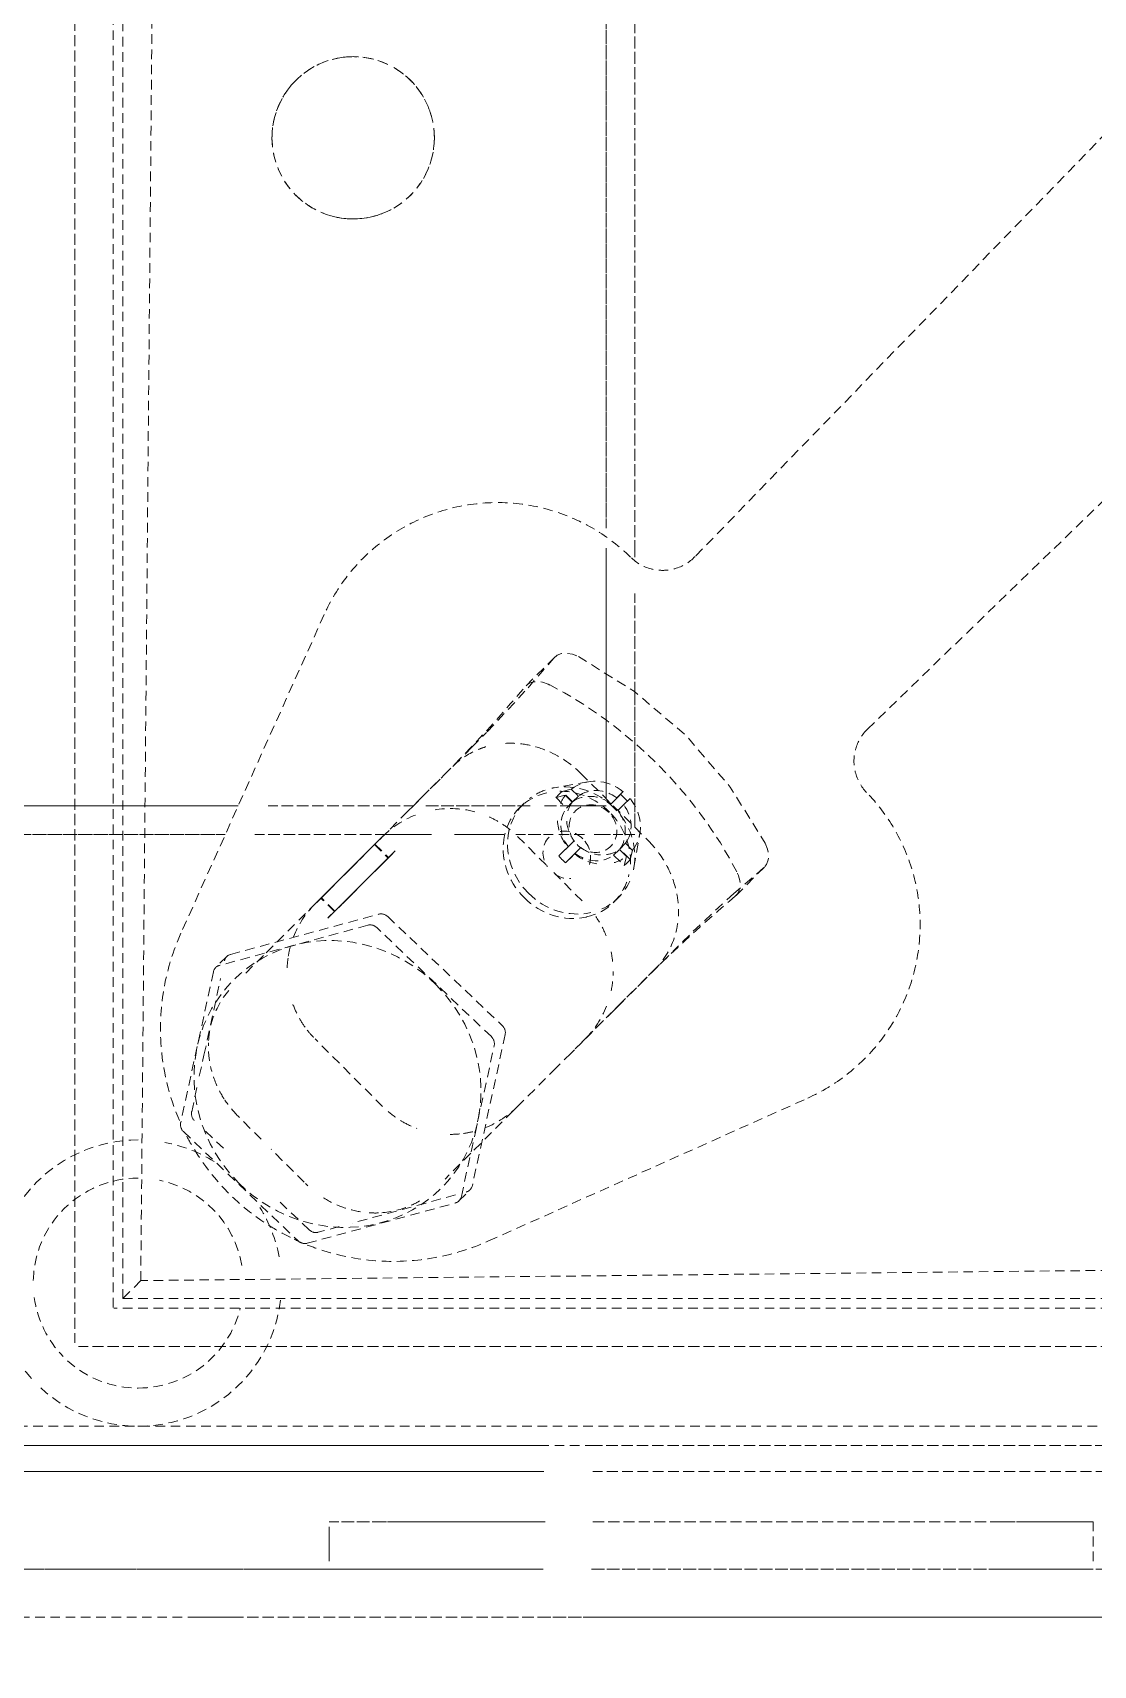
# Model space of a CAD drawing. Header units: millimetres. Extents: x -10915 to 62537, y -37640 to 44223.
# Drawn here: x 7758.5 to 7869.6, y 8812.2 to 8983.3 of the extents above; entities that cross this region are included whole.
import ezdxf

# ---------------------------------------------------------------- set-up
doc = ezdxf.new("R2010")
doc.units = ezdxf.units.MM
doc.linetypes.add('200_ШТРИХ_ш1п0_6_', pattern=[1.6, 1, -0.6])
doc.layers.add('Перекрытие штриховка', color=7, linetype='Continuous', lineweight=18)
doc.layers.add('Сантехника', color=7, linetype='Continuous', lineweight=18)

# ---------------------------------------------------------------- blocks, each defined once
blk = doc.blocks.new('Reece_Tap_Wolfen_Drinking-Fountain - 10 L_Stainless Steel-V42-План полов 4-го этажа')
at = {"layer": 'Сантехника', "color": 253, "linetype": '200_ШТРИХ_ш1п0_6_', "true_color": 0xa3a3a3}
for p, q in [((135, 134), (135, -134)), ((135, 134), (135, -134)), ((137, 72.4), (137, -72.4)), ((139.73, -72.4), (139.73, 72.47)), ((155, -72.4), (155, 72.4)), ((149.14, -20), (145, -20)), ((149.99, -20), (149.99, -72.53)), ((149.99, -20), (149.99, -29.63)), ((149.99, -72.53), (149.99, -29.63)), ((41.85, -68), (-73, -68)), ((43.95, -68), (42.17, -68)), ((58.01, -68), (47.74, -68)), ((58.01, -68), (72.26, -68)), ((-70, -71), (40.89, -71)), ((40.89, -71), (-70, -71)), ((42.99, -71), (44.49, -71)), ((44.49, -71), (42.99, -71)), ((46.51, -71), (56.17, -71)), ((56.17, -71), (46.51, -71)), ((155, -72), (155, -78)), ((155, -72), (155, -78)), ((137, -77.6), (137, -134)), ((139.73, -135.18), (139.73, -77.53)), ((149.99, -77.6), (149.99, -100)), ((149.99, -90.37), (149.99, -77.6)), ((155, -110), (155, -77.6)), ((73, -94.21), (73, -89.29)), ((149.99, -90.37), (149.99, -100)), ((70, -106.39), (70, -91.21)), ((70, -91.21), (70, -106.39)), ((75.19, -93.57), (75.75, -94.13)), ((76.06, -94.44), (75.68, -94.07)), ((73, -94.21), (73, -107.79)), ((74.33, -95.55), (73.77, -94.99)), ((74.05, -95.27), (77.19, -98.4)), ((75.75, -94.13), (76.48, -94.87)), ((76.31, -94.7), (75.86, -94.24)), ((76.58, -94.96), (76.06, -94.44)), ((76.48, -94.87), (81.31, -99.69)), ((81.03, -99.41), (77.2, -95.59)), ((79.9, -101.11), (75.07, -96.28)), ((79.62, -100.83), (76.23, -97.44)), ((77.19, -98.4), (79.62, -100.83)), ((145.53, -100), (149.14, -100)), ((149.99, -100), (149.99, -137.24)), ((109.43, -102.63), (107.14, -104.92)), ((104.92, -107.14), (102.49, -109.57)), ((70, -137), (70, -109.54)), ((70, -109.54), (70, -137)), ((73, -110.89), (73, -137)), ((98.33, -113.61), (96.11, -113.12))]:
    blk.add_line(p, q, dxfattribs=at)
at = {"layer": 'Сантехника', "linetype": '200_ШТРИХ_ш1п0_6_'}
for p, q in [((155, -134), (155, 134)), ((61.95, -43.63), (-94.5, 117.74)), ((-115.44, 92.77), (43.88, -61.7)), ((117.48, 93.79), (119.74, -119.74)), ((121.63, 93.79), (121.63, -121.63)), ((115.59, -83.32), (100.62, -49.9)), ((79.39, -57.41), (76.42, -54.44)), ((76.5, -54.53), (79.19, -57.63)), ((87.07, -65.86), (90.37, -69.16)), ((87.96, -66.75), (95.9, -74.69)), ((95.9, -74.69), (97.44, -76.23)), ((54.44, -76.42), (57.41, -79.39)), ((57.63, -79.19), (54.53, -76.5)), ((97.44, -76.23), (106.4, -85.19)), ((81.6, -93.88), (93.03, -81.88)), ((93.97, -81.58), (109.78, -85.02)), ((94.18, -83.03), (82.75, -95.03)), ((110.93, -86.17), (95.13, -82.73)), ((111.38, -86.42), (110.23, -85.27)), ((115.83, -102.31), (111.62, -86.82)), ((74.69, -95.9), (66.75, -87.96)), ((85.56, -110.34), (81.35, -94.83)), ((76.23, -97.44), (74.69, -95.9)), ((85.38, -106.6), (76.23, -97.44)), ((82.5, -95.98), (86.71, -111.49)), ((49.95, -100.53), (83.35, -115.54)), ((104.13, -115.26), (115.58, -103.26)), ((85.79, -110.74), (86.94, -111.89)), ((87.39, -112.13), (103.19, -115.56)), ((119.74, -119.74), (-93.79, -117.84)), ((119.74, -119.74), (121.63, -121.63)), ((121.63, -121.63), (-93.79, -121.63))]:
    blk.add_line(p, q, dxfattribs=at)
at = {"layer": 'Сантехника', "color": 251, "linetype": '200_ШТРИХ_ш1п0_6_', "true_color": 0x666666}
for p, q in [((155, 110), (155, -110)), ((155, -110), (155, 110)), ((122.63, 93.79), (122.63, -122.55)), ((122.63, 93.79), (122.63, -122.55)), ((126.63, -126.25), (126.63, 93.79)), ((126.63, 93.79), (126.63, -126.25)), ((137, -72.4), (137, 72.4)), ((139.73, 72.47), (139.73, -72.4)), ((149.99, -72.53), (149.99, 72.4)), ((83.54, -62.3), (85.08, -63.86)), ((90.9, -69.69), (85.08, -63.86)), ((66.59, -73.66), (73.66, -66.59)), ((-73, -68), (41.85, -68)), ((42.17, -68), (43.95, -68)), ((47.74, -68), (58.01, -68)), ((76.45, -68.11), (72.93, -67.49)), ((73.92, -68.98), (74.66, -68.25)), ((74.66, -68.25), (75.62, -68.49)), ((87.96, -66.75), (90.56, -69.34)), ((68.51, -69.22), (68.79, -69.5)), ((69.18, -69.89), (68.51, -69.22)), ((68.79, -69.5), (69.78, -70.49)), ((69.78, -70.49), (69.18, -69.89)), ((69.5, -68.79), (69.22, -68.51)), ((69.22, -68.51), (69.89, -69.18)), ((70.49, -69.78), (69.5, -68.79)), ((69.89, -69.18), (70.49, -69.78)), ((74.53, -69.59), (73.92, -68.98)), ((75.62, -68.49), (74.53, -69.59)), ((75.3, -68.89), (74.56, -69.62)), ((74.56, -69.62), (75.17, -70.23)), ((75.17, -70.23), (76.26, -69.13)), ((76.26, -69.13), (75.3, -68.89)), ((80.07, -70.2), (79.61, -69.74)), ((90.37, -69.16), (94.42, -73.21)), ((90.56, -69.34), (91.83, -70.62)), ((90.9, -69.69), (91.83, -70.62)), ((44.49, -71), (46.51, -71)), ((46.51, -71), (44.49, -71)), ((67.49, -72.93), (68.11, -76.45)), ((94.42, -73.21), (95.9, -74.69)), ((137, -78), (137, -72)), ((137, -78), (137, -72)), ((68.25, -74.66), (68.98, -73.92)), ((68.49, -75.62), (68.25, -74.66)), ((69.59, -74.53), (68.49, -75.62)), ((69.62, -74.56), (68.89, -75.3)), ((68.98, -73.92), (69.59, -74.53)), ((69.13, -76.26), (70.23, -75.17)), ((70.23, -75.17), (69.62, -74.56)), ((74.32, -75.03), (73.66, -74.36)), ((73.66, -74.36), (74.26, -74.97)), ((74.26, -74.97), (75.25, -75.96)), ((75.25, -75.96), (74.32, -75.03)), ((74.36, -73.66), (75.03, -74.32)), ((74.97, -74.26), (74.36, -73.66)), ((75.96, -75.25), (74.97, -74.26)), ((75.03, -74.32), (75.96, -75.25)), ((68.89, -75.3), (69.13, -76.26)), ((97.44, -76.23), (101.49, -80.28)), ((137, -134), (137, -77.6)), ((139.73, -77.53), (139.73, -135.18)), ((149.99, -137.24), (149.99, -77.6)), ((69.74, -79.61), (70.2, -80.07)), ((63.86, -85.08), (62.31, -83.55)), ((63.86, -85.08), (69.69, -90.9)), ((106.4, -85.19), (109.1, -87.88)), ((110.77, -86.78), (113.71, -97.6)), ((69.34, -90.56), (66.75, -87.96)), ((70.62, -91.83), (69.34, -90.56)), ((70.62, -91.83), (69.69, -90.9)), ((74.01, -95.22), (75.42, -93.81)), ((74.05, -95.27), (75.47, -93.85)), ((74.71, -93.1), (75.19, -93.57)), ((74.71, -93.1), (75.75, -94.13)), ((75.86, -94.24), (75.42, -93.81)), ((73, -107.79), (73, -94.21)), ((73.77, -94.99), (73.3, -94.51)), ((74.33, -95.55), (73.3, -94.51)), ((74.01, -95.22), (74.44, -95.66)), ((81.07, -99.46), (76.31, -94.7)), ((76.48, -94.87), (81.78, -100.17)), ((74.9, -96.11), (79.66, -100.87)), ((80.37, -101.58), (75.07, -96.28)), ((79.62, -100.83), (76.23, -97.44)), ((76.23, -97.44), (79.66, -100.87)), ((77.64, -96.02), (81.03, -99.41)), ((81.07, -99.46), (77.64, -96.02)), ((114.08, -98.95), (114.68, -101.16)), ((81.03, -99.41), (79.62, -100.83)), ((81.07, -99.46), (79.66, -100.87)), ((81.31, -99.69), (81.78, -100.17)), ((80.37, -101.58), (79.9, -101.11)), ((114.42, -102.11), (111.28, -105.41)), ((107.14, -104.92), (105.97, -106.09)), ((87.52, -108.73), (85.38, -106.6)), ((73, -137), (73, -110.89)), ((105.88, -111.07), (103.9, -113.15)), ((155, -110), (155, -114)), ((155, -110), (155, -111.74)), ((155, -134), (155, -110)), ((96.11, -113.12), (88.07, -111.38)), ((155, -111.74), (155, -113.6)), ((102.04, -114.41), (99.4, -113.84)), ((155, -113.6), (155, -114)), ((122.55, -122.63), (-93.79, -122.63)), ((122.55, -122.63), (-93.79, -122.63)), ((-93.79, -126.63), (126.25, -126.63)), ((126.25, -126.63), (-93.79, -126.63))]:
    blk.add_line(p, q, dxfattribs=at)
at = {"layer": 'Сантехника', "color": 7, "linetype": '200_ШТРИХ_ш1п0_6_', "true_color": 0xfdfdfd}
for p, q in [((145, -72.4), (145, -20)), ((145, -27.26), (145, -20)), ((145, -72.4), (145, -20)), ((145, -29.63), (145, -20)), ((145, -72.4), (145, -20)), ((145, -29.63), (145, -20)), ((145, -72.4), (145, -20)), ((145, -29.63), (145, -20)), ((145, -72.4), (145, -20)), ((145, -29.63), (145, -20)), ((145, -72.4), (145, -20)), ((145, -29.63), (145, -20)), ((145, -72.4), (145, -20)), ((145, -22.98), (145, -20)), ((145, -72.4), (145, -20)), ((145, -25), (145, -20)), ((145, -72.4), (145, -20)), ((145, -21.28), (145, -20)), ((145, -20), (149.14, -20)), ((149.14, -20), (145, -20)), ((149.14, -20), (145, -20)), ((149.14, -20), (145, -20)), ((149.14, -20), (145, -20)), ((149.14, -20), (145, -20)), ((149.14, -20), (145, -20)), ((149.14, -20), (145, -20)), ((149.99, -20), (149.99, -72.53)), ((149.99, -20), (149.99, -29.63)), ((149.99, -20), (149.99, -72.53)), ((149.99, -20), (149.99, -72.53)), ((149.99, -20), (149.99, -29.63)), ((149.99, -20), (149.99, -72.53)), ((149.99, -20), (149.99, -21.28)), ((149.99, -20), (149.99, -72.53)), ((149.99, -20), (149.99, -21.28)), ((149.99, -20), (149.99, -72.53)), ((149.99, -20), (149.99, -21.28)), ((149.99, -20), (149.99, -72.53)), ((149.99, -20), (149.99, -29.63)), ((149.99, -20), (149.99, -72.53)), ((149.99, -20), (149.99, -21.28)), ((149.99, -20), (149.99, -72.53)), ((149.99, -20), (149.99, -21.28)), ((145, -25), (145, -21.28)), ((149.99, -21.28), (149.99, -29.63)), ((149.99, -21.28), (149.99, -25)), ((149.99, -21.28), (149.99, -27.26)), ((149.99, -21.28), (149.99, -25)), ((149.99, -21.28), (149.99, -22.98)), ((145, -25), (145, -22.98)), ((149.99, -22.98), (149.99, -29.63)), ((145, -27.26), (145, -25)), ((145, -27.26), (145, -25)), ((145, -27.26), (145, -25)), ((149.99, -25), (149.99, -29.63)), ((149.99, -25), (149.99, -27.26)), ((145, -29.63), (145, -27.26)), ((145, -29.63), (145, -27.26)), ((145, -29.63), (145, -27.26)), ((145, -29.63), (145, -27.26)), ((149.99, -27.26), (149.99, -29.63)), ((149.99, -27.26), (149.99, -29.63)), ((145, -29.63), (145, -72.4)), ((145, -29.63), (145, -72.4)), ((145, -29.63), (145, -72.4)), ((145, -29.63), (145, -72.4)), ((145, -29.63), (145, -72.4)), ((145, -29.63), (145, -72.4)), ((145, -29.63), (145, -72.4)), ((145, -29.63), (145, -72.4)), ((145, -29.63), (145, -72.4)), ((149.99, -72.53), (149.99, -29.63)), ((149.99, -72.53), (149.99, -29.63)), ((149.99, -72.53), (149.99, -29.63)), ((149.99, -72.53), (149.99, -29.63)), ((149.99, -72.53), (149.99, -29.63)), ((149.99, -72.53), (149.99, -29.63)), ((149.99, -72.53), (149.99, -29.63)), ((149.99, -72.53), (149.99, -29.63)), ((145, -100), (145, -77.39)), ((145, -77.39), (145, -90.37)), ((145, -100), (145, -77.39)), ((145, -77.39), (145, -90.37)), ((145, -100), (145, -77.39)), ((145, -77.39), (145, -90.37)), ((145, -100), (145, -77.39)), ((145, -77.39), (145, -90.37)), ((145, -100), (145, -77.39)), ((145, -77.39), (145, -90.37)), ((145, -100), (145, -77.39)), ((145, -77.39), (145, -90.37)), ((145, -100), (145, -77.39)), ((145, -77.39), (145, -90.37)), ((145, -100), (145, -77.39)), ((145, -77.39), (145, -90.37)), ((145, -100), (145, -77.39)), ((145, -77.39), (145, -90.37)), ((149.99, -77.6), (149.99, -100)), ((149.99, -90.37), (149.99, -77.6)), ((149.99, -77.6), (149.99, -100)), ((149.99, -77.6), (149.99, -100)), ((149.99, -90.37), (149.99, -77.6)), ((149.99, -77.6), (149.99, -100)), ((149.99, -90.37), (149.99, -77.6)), ((149.99, -77.6), (149.99, -100)), ((149.99, -90.37), (149.99, -77.6)), ((149.99, -77.6), (149.99, -100)), ((149.99, -90.37), (149.99, -77.6)), ((149.99, -77.6), (149.99, -100)), ((149.99, -90.37), (149.99, -77.6)), ((149.99, -77.6), (149.99, -100)), ((149.99, -90.37), (149.99, -77.6)), ((149.99, -77.6), (149.99, -100)), ((149.99, -90.37), (149.99, -77.6)), ((145, -100), (145, -90.37)), ((145, -98.72), (145, -90.37)), ((145, -98.72), (145, -90.37)), ((145, -100), (145, -90.37)), ((145, -98.72), (145, -90.37)), ((145, -100), (145, -90.37)), ((145, -97.02), (145, -90.37)), ((145, -92.74), (145, -90.37)), ((145, -92.74), (145, -90.37)), ((149.99, -90.37), (149.99, -100)), ((149.99, -90.37), (149.99, -100)), ((149.99, -90.37), (149.99, -100)), ((149.99, -90.37), (149.99, -100)), ((149.99, -90.37), (149.99, -100)), ((149.99, -90.37), (149.99, -100)), ((149.99, -90.37), (149.99, -100)), ((149.99, -90.37), (149.99, -92.74)), ((145, -95), (145, -92.74)), ((145, -100), (145, -92.74)), ((149.99, -92.74), (149.99, -100)), ((145, -97.02), (145, -95)), ((145, -98.72), (145, -97.02)), ((145, -100), (145, -97.02)), ((145, -100), (145, -98.72)), ((145, -100), (145, -98.72)), ((145, -100), (145, -98.72)), ((145, -100), (145, -98.72)), ((149.14, -100), (145.53, -100)), ((145.53, -100), (149.14, -100)), ((145.53, -100), (149.14, -100)), ((145.53, -100), (149.14, -100)), ((145.53, -100), (149.14, -100)), ((145.53, -100), (149.14, -100)), ((145.53, -100), (149.14, -100)), ((145.53, -100), (149.14, -100))]:
    blk.add_line(p, q, dxfattribs=at)
at = {"layer": 'Сантехника', "color": 7, "linetype": '200_ШТРИХ_ш1п0_6_', "true_color": 0xfcfcfc}
for p, q in [((145, -72.4), (145, -20)), ((145, -27.26), (145, -20)), ((149.14, -20), (145, -20)), ((149.99, -20), (149.99, -72.53)), ((149.99, -20), (149.99, -22.98)), ((149.99, -22.98), (149.99, -25)), ((149.99, -25), (149.99, -27.26)), ((145, -29.63), (145, -27.26)), ((149.99, -27.26), (149.99, -29.63)), ((145, -29.63), (145, -72.4)), ((149.99, -72.53), (149.99, -29.63)), ((145, -100), (145, -77.39)), ((145, -77.39), (145, -90.37)), ((149.99, -77.6), (149.99, -100)), ((149.99, -90.37), (149.99, -77.6)), ((145, -98.72), (145, -90.37)), ((149.99, -90.37), (149.99, -92.74)), ((149.99, -92.74), (149.99, -98.72)), ((145, -100), (145, -98.72)), ((149.99, -98.72), (149.99, -100)), ((145.53, -100), (149.14, -100))]:
    blk.add_line(p, q, dxfattribs=at)
at = {"layer": 'Сантехника', "color": 7, "linetype": '200_ШТРИХ_ш1п0_6_', "true_color": 0xfafafa}
for p, q in [((145, -72.4), (145, -20)), ((145, -21.28), (145, -20)), ((149.14, -20), (145, -20)), ((149.99, -20), (149.99, -72.53)), ((149.99, -20), (149.99, -29.63)), ((145, -22.98), (145, -21.28)), ((145, -25), (145, -22.98)), ((145, -27.26), (145, -25)), ((145, -29.63), (145, -27.26)), ((145, -29.63), (145, -72.4)), ((149.99, -72.53), (149.99, -29.63)), ((145, -100), (145, -77.39)), ((145, -77.39), (145, -90.37)), ((149.99, -77.6), (149.99, -100)), ((149.99, -90.37), (149.99, -77.6)), ((145, -92.74), (145, -90.37)), ((149.99, -90.37), (149.99, -95)), ((145, -98.72), (145, -92.74)), ((149.99, -95), (149.99, -97.02)), ((149.99, -97.02), (149.99, -100)), ((145, -100), (145, -98.72)), ((145.53, -100), (149.14, -100))]:
    blk.add_line(p, q, dxfattribs=at)
at = {"layer": 'Сантехника', "color": 7, "linetype": '200_ШТРИХ_ш1п0_6_', "true_color": 0xf7f7f7}
for p, q in [((145, -72.4), (145, -20)), ((145, -22.98), (145, -20)), ((149.14, -20), (145, -20)), ((149.99, -20), (149.99, -72.53)), ((149.99, -20), (149.99, -22.98)), ((145, -25), (145, -22.98)), ((149.99, -22.98), (149.99, -25)), ((145, -29.63), (145, -25)), ((149.99, -25), (149.99, -29.63)), ((145, -29.63), (145, -72.4)), ((149.99, -72.53), (149.99, -29.63)), ((145, -100), (145, -77.39)), ((145, -77.39), (145, -90.37)), ((149.99, -77.6), (149.99, -100)), ((149.99, -90.37), (149.99, -77.6)), ((145, -92.74), (145, -90.37)), ((149.99, -90.37), (149.99, -100)), ((145, -98.72), (145, -92.74)), ((145, -100), (145, -98.72)), ((145.53, -100), (149.14, -100))]:
    blk.add_line(p, q, dxfattribs=at)
at = {"layer": 'Сантехника', "color": 7, "linetype": '200_ШТРИХ_ш1п0_6_', "true_color": 0xf2f2f2}
for p, q in [((145, -72.4), (145, -20)), ((145, -21.28), (145, -20)), ((149.14, -20), (145, -20)), ((149.99, -20), (149.99, -72.53)), ((149.99, -20), (149.99, -21.28)), ((145, -22.98), (145, -21.28)), ((149.99, -21.28), (149.99, -27.26)), ((145, -25), (145, -22.98)), ((145, -27.26), (145, -25)), ((145, -29.63), (145, -27.26)), ((149.99, -27.26), (149.99, -29.63)), ((145, -29.63), (145, -72.4)), ((149.99, -72.53), (149.99, -29.63)), ((145, -100), (145, -77.39)), ((145, -77.39), (145, -90.37)), ((149.99, -77.6), (149.99, -100)), ((149.99, -90.37), (149.99, -77.6)), ((145, -92.74), (145, -90.37)), ((149.99, -90.37), (149.99, -97.02)), ((145, -95), (145, -92.74)), ((145, -98.72), (145, -95)), ((149.99, -97.02), (149.99, -98.72)), ((145, -100), (145, -98.72)), ((149.99, -98.72), (149.99, -100)), ((145.53, -100), (149.14, -100))]:
    blk.add_line(p, q, dxfattribs=at)
at = {"layer": 'Сантехника', "color": 254, "linetype": '200_ШТРИХ_ш1п0_6_', "true_color": 0xeaeaea}
for p, q in [((145, -72.4), (145, -20)), ((145, -29.63), (145, -20)), ((149.14, -20), (145, -20)), ((149.99, -20), (149.99, -72.53)), ((149.99, -20), (149.99, -21.28)), ((149.99, -21.28), (149.99, -29.63)), ((145, -29.63), (145, -72.4)), ((149.99, -72.53), (149.99, -29.63)), ((73, -70.54), (73, -72.26)), ((73, -73.28), (73, -75.95)), ((70, -77.48), (70, -76.22)), ((70, -76.22), (70, -77.48)), ((73, -76.57), (73, -80.46)), ((145, -100), (145, -77.39)), ((145, -77.39), (145, -90.37)), ((149.99, -77.6), (149.99, -100)), ((149.99, -90.37), (149.99, -77.6)), ((145, -98.72), (145, -90.37)), ((149.99, -90.37), (149.99, -95)), ((75.07, -96.28), (74.33, -95.55)), ((149.99, -95), (149.99, -100)), ((145, -100), (145, -98.72)), ((145.53, -100), (149.14, -100))]:
    blk.add_line(p, q, dxfattribs=at)
at = {"layer": 'Сантехника', "color": 254, "linetype": '200_ШТРИХ_ш1п0_6_', "true_color": 0xdddddd}
for p, q in [((145, -72.4), (145, -20)), ((145, -29.63), (145, -20)), ((149.14, -20), (145, -20)), ((149.99, -20), (149.99, -72.53)), ((149.99, -20), (149.99, -29.63)), ((145, -29.63), (145, -72.4)), ((149.99, -72.53), (149.99, -29.63)), ((73, -68), (73, -70.28)), ((70, -75.84), (70, -71)), ((70, -71), (70, -75.84)), ((73, -72.26), (73, -70.54)), ((73, -75.95), (73, -73.28)), ((73, -80.46), (73, -76.57)), ((145, -100), (145, -77.39)), ((145, -77.39), (145, -90.37)), ((149.99, -77.6), (149.99, -100)), ((149.99, -90.37), (149.99, -77.6)), ((70, -89.9), (70, -78.95)), ((70, -78.95), (70, -89.9)), ((73, -81.72), (73, -86.9)), ((145, -100), (145, -90.37)), ((149.99, -90.37), (149.99, -100)), ((75.07, -96.28), (74.33, -95.55)), ((74.44, -95.66), (74.9, -96.11)), ((145.53, -100), (149.14, -100))]:
    blk.add_line(p, q, dxfattribs=at)
at = {"layer": 'Сантехника', "color": 9, "linetype": '200_ШТРИХ_ш1п0_6_', "true_color": 0xc7c7c7}
for p, q in [((145, -72.4), (145, -20)), ((145, -21.28), (145, -20)), ((149.14, -20), (145, -20)), ((149.99, -20), (149.99, -72.53)), ((149.99, -20), (149.99, -29.63)), ((145, -22.98), (145, -21.28)), ((145, -29.63), (145, -22.98)), ((145, -29.63), (145, -72.4)), ((149.99, -72.53), (149.99, -29.63)), ((72.26, -68), (58.01, -68)), ((73, -70.28), (73, -68)), ((56.17, -71), (69.26, -71)), ((69.26, -71), (56.17, -71)), ((76.98, -76.5), (80.28, -73.21)), ((73.21, -80.28), (76.5, -76.98)), ((145, -100), (145, -77.39)), ((145, -77.39), (145, -90.37)), ((149.99, -77.6), (149.99, -100)), ((149.99, -90.37), (149.99, -77.6)), ((73, -86.9), (73, -81.72)), ((73, -89.29), (73, -94.21)), ((145, -92.74), (145, -90.37)), ((149.99, -90.37), (149.99, -100)), ((75.68, -94.07), (75.47, -93.85)), ((145, -100), (145, -92.74)), ((75.75, -94.13), (76.48, -94.87)), ((77.2, -95.59), (76.58, -94.96)), ((101.49, -94.42), (94.42, -101.49)), ((145.53, -100), (149.14, -100))]:
    blk.add_line(p, q, dxfattribs=at)
at = {"layer": 'Сантехника', "linetype": '200_ШТРИХ_ш1п0_6_', "flags": 128}
for points in [[(54.36, -73.92), (58.01, -68.04), (62.64, -62.64), (68.04, -58.01), (73.92, -54.36)], [(73.92, -54.36), (74.53, -54.11), (75.12, -54.01), (75.67, -54.04), (76.14, -54.22), (76.5, -54.53)], [(54.53, -76.5), (54.22, -76.14), (54.04, -75.67), (54.01, -75.12), (54.11, -74.53), (54.36, -73.92)]]:
    blk.add_lwpolyline(points, dxfattribs=at)
at = {"layer": 'Сантехника', "color": 251, "linetype": '200_ШТРИХ_ш1п0_6_', "true_color": 0x666666, "flags": 128}
for points in [[(79.19, -57.63), (80.69, -59.29), (83.46, -62.23)], [(62.23, -83.46), (59.29, -80.69), (57.63, -79.19)]]:
    blk.add_lwpolyline(points, dxfattribs=at)
at = {"layer": 'Сантехника', "color": 253, "linetype": '200_ШТРИХ_ш1п0_6_', "true_color": 0xa3a3a3}
for centre, radius, start, end in [((87.35, -80.28), 10, 112.0098, 125.1776), ((87.35, -80.28), 10, 96.0898, 105), ((87.35, -80.28), 10, 78.3355, 90), ((80.28, -87.35), 10, 140.9541, 150), ((80.28, -87.35), 10, 150, 157.9902), ((80.28, -87.35), 10, 165, 191.6645), ((94.42, -87.35), 10, 7.9681, 15), ((0, -97.5), 8.5, 90, 150), ((0, -97.5), 8.5, 120, 150), ((0, -97.5), 8.5, 105, 113.7738), ((0, -97.5), 8.5, 90, 100.2505), ((0, -97.5), 8.5, 60, 90), ((0, -97.5), 8.5, 30, 90), ((0, -97.5), 8.5, 30, 55.3224), ((94.42, -87.35), 10, 319.4705, 330), ((0, -97.5), 8.5, 154.7651, 270), ((0, -97.5), 8.5, 155.5788, 179.0604), ((0, -97.5), 8.5, 3.1215, 27.9451), ((0, -97.5), 8.5, 337.6732, 27.8205), ((0, -97.5), 8.5, 180, 195), ((0, -97.5), 8.5, 345, 360), ((0, -97.5), 8.5, 199.9252, 220.6541), ((0, -97.5), 8.5, 315, 338.5557), ((0, -97.5), 8.5, 270, 330), ((87.35, -94.42), 10, 300, 307.9568), ((0, -97.5), 8.5, 225, 240), ((0, -97.5), 8.5, 270, 312.2869), ((87.35, -94.42), 10, 255, 262.0319), ((0, -97.5), 8.5, 243.9669, 270), ((120, -120), 15, 100.5677, 121.8711), ((120, -120), 15, 0, 83.1057), ((120, -120), 11, 99.6468, 168.2928), ((120, -120), 11, 0, 76.0965), ((120, -120), 15, 148.0656, 169.2912), ((120, -120), 15, 180, 270), ((120, -120), 11, 180, 270), ((120, -120), 11, 317.7187, 0), ((120, -120), 15, 317.0597, 0), ((120, -120), 11, 277.835, 314.4007), ((120, -120), 15, 277.3745, 312.9403)]:
    blk.add_arc(centre, radius, start, end, dxfattribs=at)
at = {"layer": 'Сантехника', "color": 251, "linetype": '200_ШТРИХ_ш1п0_6_', "true_color": 0x666666}
for centre, start, end in [((87.35, -80.28), 45, 68.6388), ((94.42, -87.35), 21.6924, 45), ((80.28, -87.35), 201.2889, 225), ((87.35, -94.42), 225, 248.6995)]:
    blk.add_arc(centre, 10, start, end, dxfattribs=at)
at = {"layer": 'Сантехника', "color": 9, "linetype": '200_ШТРИХ_ш1п0_6_', "true_color": 0xc7c7c7}
for centre, start, end in [((94.42, -87.35), 0, 7.9681), ((94.42, -87.35), 330.1545, 339.5502), ((87.35, -94.42), 307.9568, 315), ((87.35, -94.42), 262.0319, 270), ((87.35, -94.42), 290.2204, 299.8455)]:
    blk.add_arc(centre, 10, start, end, dxfattribs=at)
at = {"layer": 'Сантехника', "linetype": '200_ШТРИХ_ш1п0_6_'}
for centre, major_axis, ratio, start_param, end_param in [((80.83, -80.83), (22.71, 22.71), 0.669131, 1.125389, 2.016204), ((77.27, -59.53), (2.12, 2.12), 0.669131, 6.225713, 7.408574), ((318.87, 164.15), (230.9, 230.9), 0.669131, 3.08412, 3.141593), ((59.53, -77.27), (2.12, 2.12), 0.669131, 2.016204, 3.199065), ((-164.15, -318.87), (230.9, 230.9), 0.669131, 0, 0.057472), ((93.72, -82.54), (0.707, 0.707), 0.951057, 0.548679, 1.595877), ((99.14, -99.14), (10.89, 10.89), 0.951057, 4.712389, 7.853982), ((94.87, -83.69), (0.707, 0.707), 0.951057, 0.548679, 1.595877), ((110.67, -87.12), (0.707, 0.707), 0.951057, 5.784667, 6.831864), ((99.14, -99.14), (10.89, 10.89), 0.951057, 1.570796, 4.712389), ((82.29, -94.53), (0.707, 0.707), 0.951057, 1.595877, 2.643074), ((83.44, -95.68), (0.707, 0.707), 0.951057, 1.595877, 2.643074), ((114.89, -102.61), (0.707, 0.707), 0.951057, 4.737469, 5.784667), ((87.63, -111.2), (0.691, 0.691), 0.951057, 2.643074, 3.690272), ((103.44, -114.61), (0.707, 0.707), 0.951057, 3.690272, 4.737469)]:
    blk.add_ellipse(centre, major_axis=major_axis, ratio=ratio, start_param=start_param, end_param=end_param, dxfattribs=at)
at = {"layer": 'Сантехника', "color": 251, "linetype": '200_ШТРИХ_ш1п0_6_', "true_color": 0x666666}
for centre, major_axis, ratio, start_param, end_param in [((71.77, -71.77), (3.22, 3.22), 0.906308, 0.109907, 1.46089), ((71.77, -71.77), (2.5, 2.5), 0.906308, 0.142153, 1.428643), ((74.67, -74.67), (4.94, 4.94), 0.906308, 0.564136, 1.570796), ((75.13, -75.13), (4.94, 4.94), 0.906308, 0.687276, 1.570796), ((74.67, -74.67), (4.94, 4.94), 0.906308, 5.951884, 6.694122), ((71.77, -71.77), (3.22, 3.22), 0.906308, 1.680703, 3.031686), ((71.77, -71.77), (2.5, 2.5), 0.906308, 1.71295, 2.999439), ((72.38, -72.38), (3.58, 3.58), 0.906308, 1.570796, 1.669699), ((72.38, -72.38), (3.58, 3.58), 0.906308, 1.471894, 1.570796), ((72.38, -72.38), (2.5, 2.5), 0.906308, 0.142153, 1.428643), ((72.38, -72.38), (1.85, 1.85), 0.906308, 4.712389, 7.853982), ((71.77, -71.77), (2.5, 2.5), 0.906308, 5.692088, 6.141032), ((71.77, -71.77), (3.22, 3.22), 0.906308, 5.825359, 6.173279), ((72.38, -72.38), (3.58, 3.58), 0.906308, 6.184283, 6.382088), ((75.13, -75.13), (4.94, 4.94), 0.906308, 5.763199, 6.801322), ((74.67, -74.67), (4.94, 4.94), 0.906308, 1.570796, 2.577457), ((75.13, -75.13), (4.94, 4.94), 0.906308, 1.570796, 2.454317), ((72.38, -72.38), (2.5, 2.5), 0.906308, 1.71295, 2.999439), ((72.38, -72.38), (1.85, 1.85), 0.906308, 1.570796, 4.712389), ((71.77, -71.77), (2.5, 2.5), 0.906308, 4.854542, 5.497787), ((72.38, -72.38), (2.5, 2.5), 0.906308, 4.854542, 6.020518), ((71.77, -71.77), (3.22, 3.22), 0.906308, 4.822296, 5.497787), ((75.13, -75.13), (1.85, 1.85), 0.906308, 1.570796, 2.728706), ((75.13, -75.13), (1.85, 1.85), 0.906308, 0.412887, 1.570796), ((74.67, -74.67), (4.94, 4.94), 0.906308, 4.712389, 5.759587), ((75.13, -75.13), (4.94, 4.94), 0.906308, 4.712389, 5.754002), ((71.77, -71.77), (2.5, 2.5), 0.906308, 3.283746, 3.738701), ((72.38, -72.38), (2.5, 2.5), 0.906308, 3.405106, 4.570236), ((71.77, -71.77), (3.22, 3.22), 0.906308, 3.926991, 4.602482), ((71.77, -71.77), (2.5, 2.5), 0.906308, 3.926991, 4.570236), ((72.38, -72.38), (3.58, 3.58), 0.906308, 4.712389, 4.811291), ((72.38, -72.38), (3.58, 3.58), 0.906308, 3.04269, 3.240495), ((71.77, -71.77), (3.22, 3.22), 0.906308, 3.251499, 3.601315), ((72.38, -72.38), (3.58, 3.58), 0.906308, 4.613487, 4.712389), ((74.67, -74.67), (4.94, 4.94), 0.906308, 2.730656, 3.019392), ((75.13, -75.13), (4.94, 4.94), 0.906308, 2.623456, 3.66266), ((74.67, -74.67), (4.94, 4.94), 0.906308, 3.141593, 4.712389), ((75.13, -75.13), (4.94, 4.94), 0.906308, 3.665191, 4.712389), ((109.52, -85.97), (0.707, 0.707), 0.951057, 5.784667, 6.831864), ((113.73, -101.46), (0.707, 0.707), 0.951057, 4.737469, 5.784667), ((86.48, -110.04), (0.691, 0.691), 0.951057, 2.643074, 3.690272), ((102.29, -113.46), (0.707, 0.707), 0.951057, 3.690272, 4.737469)]:
    blk.add_ellipse(centre, major_axis=major_axis, ratio=ratio, start_param=start_param, end_param=end_param, dxfattribs=at)
at = {"layer": 'Сантехника', "color": 253, "linetype": '200_ШТРИХ_ш1п0_6_', "true_color": 0xa3a3a3}
for centre, major_axis, start_param, end_param in [((74.67, -74.67), (4.94, 4.94), 0.523599, 0.564136), ((75.13, -75.13), (4.94, 4.94), 5.754002, 5.763199), ((75.13, -75.13), (1.85, 1.85), 4.930664, 5.616847), ((74.67, -74.67), (4.94, 4.94), 2.577457, 2.617994), ((75.13, -75.13), (1.85, 1.85), 3.141593, 4.494114)]:
    blk.add_ellipse(centre, major_axis=major_axis, ratio=0.906308, start_param=start_param, end_param=end_param, dxfattribs=at)
at = {"layer": 'Сантехника', "linetype": '200_ШТРИХ_ш1п0_6_'}
for points in [[(100.62, -49.9), (99.95, -48.43), (98.32, -45.72), (94.92, -42.29), (90.83, -39.78), (86.25, -38.31), (81.45, -37.97), (76.71, -38.77), (72.28, -40.7), (69.76, -42.61), (68.59, -43.74)], [(43.95, -68.45), (42.81, -69.61), (40.87, -72.12), (38.9, -76.55), (38.06, -81.29), (38.37, -86.1), (39.83, -90.7), (42.33, -94.82), (45.76, -98.23), (48.47, -99.86), (49.95, -100.53)]]:
    blk.add_open_spline(points, degree=3, dxfattribs=at)
for points, knots in [([(68.59, -43.74), (67.99, -44.32), (66.89, -44.92), (65.24, -45.12), (63.6, -44.87), (62.53, -44.23), (61.95, -43.63)], [-1, -1, -1, -1, -0.666667, -0.5, -0.333333, 0, 0, 0, 0]), ([(43.88, -61.7), (44.49, -62.3), (45.14, -63.39), (45.38, -65.05), (45.17, -66.73), (44.55, -67.84), (43.95, -68.45)], [-1, -1, -1, -1, -0.666667, -0.5, -0.333333, 0, 0, 0, 0]), ([(116.01, -102.3), (116.23, -101.73), (117.09, -99.3), (117.92, -94.81), (117.56, -88.87), (116.4, -85.15), (115.59, -83.32)], [-0.3312492, -0.3312492, -0.3312492, -0.3312492, -0.3, -0.2, -0.1, 0, 0, 0, 0]), ([(104.62, -114.92), (105.07, -114.68), (108.94, -112.51), (112.79, -108.66), (115.05, -104.44), (115.41, -103.68)], [-0.6261625, -0.6261625, -0.6261625, -0.6261625, -0.6, -0.4, -0.3568135, -0.3568135, -0.3568135, -0.3568135]), ([(83.35, -115.54), (85.18, -116.35), (88.9, -117.51), (95.71, -117.93), (100.44, -116.79), (103.03, -115.67)], [-1, -1, -1, -1, -0.9, -0.8, -0.6559474, -0.6559474, -0.6559474, -0.6559474])]:
    blk.add_open_spline(points, degree=3, knots=knots, dxfattribs=at)
at = {"layer": 'Сантехника', "color": 251, "linetype": '200_ШТРИХ_ш1п0_6_', "true_color": 0x666666}
for points, knots in [([(73.66, -66.59), (74.47, -65.79), (76.26, -64.47), (79.07, -63.51), (80.85, -63.41), (81.55, -63.45)], [-1, -1, -1, -1, -0.7857143, -0.5714286, -0.4285714, -0.4285714, -0.4285714, -0.4285714]), ([(82.28, -63.52), (82.73, -63.58), (84.53, -63.97), (86.1, -64.89), (87.07, -65.86)], [-0.3789769, -0.3789769, -0.3789769, -0.3789769, -0.2857143, 0, 0, 0, 0]), ([(63.45, -81.56), (63.41, -80.86), (63.49, -79.43), (64.29, -76.61), (65.53, -74.74), (66.59, -73.66)], [-0.5714286, -0.5714286, -0.5714286, -0.5714286, -0.4285714, -0.2857143, 0, 0, 0, 0]), ([(65.86, -87.07), (65.14, -86.34), (64.38, -85.22), (63.91, -83.94), (63.81, -83.61)], [-1, -1, -1, -1, -0.7857143, -0.7142857, -0.7142857, -0.7142857, -0.7142857]), ([(111.39, -90.54), (111.57, -90.84), (112.21, -92.08), (112.56, -93.49), (112.63, -94.56)], [-0.8571429, -0.8571429, -0.8571429, -0.8571429, -0.7857143, -0.5714286, -0.5714286, -0.5714286, -0.5714286]), ([(94.57, -112.64), (93.85, -112.59), (91.94, -112.23), (90.25, -111.31), (89.34, -110.52)], [-0.4285714, -0.4285714, -0.4285714, -0.4285714, -0.2857143, -0.0416202, -0.0416202, -0.0416202, -0.0416202])]:
    blk.add_open_spline(points, degree=3, knots=knots, dxfattribs=at)
at = {"layer": 'Сантехника', "color": 253, "linetype": '200_ШТРИХ_ш1п0_6_', "true_color": 0xa3a3a3}
for points in [[(112.65, -94.84), (112.67, -95.29), (112.65, -95.74), (112.6, -96.19)], [(112.54, -96.72), (112.42, -97.44), (112.04, -98.85), (111.37, -100.16), (110.97, -100.77)], [(102.49, -109.57), (101.98, -110.08), (101.42, -110.54), (100.82, -110.93)], [(96.72, -112.54), (96.1, -112.64), (95.46, -112.67), (94.84, -112.65)]]:
    blk.add_open_spline(points, degree=3, dxfattribs=at)
at = {"layer": 'Сантехника', "color": 9, "linetype": '200_ШТРИХ_ш1п0_6_', "true_color": 0xc7c7c7}
blk.add_open_spline([(109.8, -102.25), (109.72, -102.33), (109.65, -102.41), (109.57, -102.49)], degree=3, dxfattribs=at)
at = {"layer": 'Сантехника', "color": 251, "linetype": '200_ШТРИХ_ш1п0_6_', "true_color": 0x666666}
blk.add_open_spline([(115.41, -103.68), (115.61, -103.25), (115.8, -102.81), (115.98, -102.37)], degree=3, dxfattribs=at)
at = {"layer": 'Сантехника', "color": 253, "linetype": '200_ШТРИХ_ш1п0_6_', "true_color": 0xa3a3a3}
blk.add_open_spline([(100.73, -111), (100.44, -111.18), (99.36, -111.81), (98.17, -112.24), (97.3, -112.43)], degree=3, knots=[-0.8531737, -0.8531737, -0.8531737, -0.8531737, -0.7857143, -0.6097723, -0.6097723, -0.6097723, -0.6097723], dxfattribs=at)

msp = doc.modelspace()

# ---------------------------------------------------------------- hatches: boundary and pattern name
at = {"layer": 'Перекрытие штриховка', "lineweight": 9, "true_color": 0x787878}
h = msp.add_hatch(dxfattribs=at)
h.set_pattern_fill('FP_65', color=8, style=0, pattern_type=2)
h.set_pattern_definition([(0, (4602.2, 37211.3), (0, 500), []), (90, (4602.2, 37211.3), (-500, 3e-14), [])])
h.paths.add_polyline_path([(149.565, 8595), (149.565, 8595.058), (137.378, 8595)])
h.paths.add_polyline_path([(6974.245, 8604.011), (6976.272, 8602.011), (6976.012, 8604.011)])
h.paths.add_polyline_path([(6146.031, 8595), (6146.031, 8604.011), (6974.245, 8604.011), (6973.882, 8622.011), (6146.031, 8622.011), (6146.031, 8632.011), (6960.881, 8632.011), (6956.754, 8950), (7565, 8950), (7565, 8806.238), (8340, 8806.238), (8340, 8790.238), (13119.116, 8790.238), (13119.116, 8758.238), (13204.508, 8758.238), (13201.91, 8762.738), (13474.708, 8920.238), (13479.208, 8912.444), (13488.431, 8916.47), (13513.868, 8872.411), (13522.528, 8877.411), (13527.028, 8869.616), (13334.116, 8758.238), (14304.116, 8758.238), (13591.588, 9169.616), (13596.088, 9177.411), (13587.428, 9182.411), (13613.428, 9227.444), (13604.767, 9232.444), (13609.267, 9240.238), (14436.322, 8762.738), (14433.723, 8758.238), (14519.116, 8758.238), (14519.116, 8790.238), (16398.848, 8790.238), (16398.848, 8758.238), (17428.848, 8758.238), (17428.848, 8790.238), (17675.565, 8790.238), (17675.565, 9024.75), (17687.565, 9024.75), (17687.565, 9110.142), (17683.065, 9107.544), (17205.565, 9934.598), (17213.36, 9939.098), (17208.36, 9947.759), (17253.393, 9973.759), (17248.393, 9982.419), (17256.187, 9986.919), (17687.565, 9239.75), (17687.565, 10509.75), (17446.187, 10091.67), (17438.393, 10096.17), (17433.393, 10087.51), (17388.36, 10113.51), (17383.36, 10104.85), (17375.565, 10109.35), (17683.065, 10641.956), (17687.565, 10639.358), (17687.565, 10724.75), (17675.565, 10724.75), (17675.565, 10920.75), (17677.565, 10920.75), (17677.565, 10922.75), (24171.376, 10922.75), (24171.376, 10925.75), (17660.565, 10925.75), (17660.565, 10724.75), (17650.565, 10724.75), (17650.565, 10935.75), (24171.376, 10935.75), (24171.376, 12443.512), (13610.464, 12443.512), (13610.464, 12455.512), (24171.376, 12455.512), (24171.376, 12574.709), (10628.616, 12610.362), (10628.616, 12607.362), (13619.305, 12599.489), (13619.305, 12589.489), (10641.616, 12597.328), (10641.616, 12203.264), (10029.565, 12203.264), (10029.565, 12213.264), (10631.616, 12213.264), (10631.616, 12597.354), (10628.616, 12597.328), (10628.616, 12218.264), (10626.616, 12218.264), (10626.616, 12216.264), (10029.565, 12216.264), (10029.565, 12248.264), (9896.283, 12248.264), (9178.7, 11834.155), (9175.531, 11839.644), (9185.491, 11845.394), (9171.991, 11868.776), (9181.95, 11874.526), (9178.781, 11880.202), (9816.283, 12248.264), (8999.565, 12248.264), (8999.565, 12216.264), (7500.494, 12216.264), (7500.494, 12213.264), (8999.565, 12213.264), (8999.565, 12203.264), (7513.494, 12203.264), (7513.494, 11958.783), (7043.494, 11958.783), (7043.494, 12223.783), (5680, 12223.783), (5680, 12233.783), (7043.494, 12233.783), (7042.396, 12251.783), (5680, 12251.783), (5680, 12283.783), (3980, 12283.783), (3980, 12251.783), (2699.954, 12251.783), (2699.941, 12253.783), (2697.941, 12253.783), (2694.344, 12809.342), (2676.344, 12809.342), (2679.916, 12257.627), (2669.916, 12257.563), (2666.344, 12809.342), (180, 12809.342), (180, 8635), (1108.065, 8635), (1108.065, 8625), (161.565, 8625), (161.565, 8607), (1194.565, 8607), (1194.691, 8605), (1196.565, 8605), (1196.565, 8595), (4898.531, 8595), (4898.531, 8632.011), (5216.031, 8632.011), (5216.031, 8622.011), (4908.531, 8622.011), (4908.531, 8595), (4926.531, 8595), (4926.531, 8602.011), (4928.531, 8602.011), (4928.531, 8604.011), (5216.031, 8604.011), (5216.031, 8595), (6010.854, 8595), (5357.23, 8972.37), (5377.23, 9007.011), (6090.854, 8595), (6096.031, 8595)])
h.paths.add_polyline_path([(159.565, 8605), (161.565, 8607), (159.565, 8607)])
h.paths.add_polyline_path([(6973.882, 8632.011), (6970.882, 8935), (6971.95, 8935), (6971.95, 8937), (7550, 8937), (7550, 8935), (7552, 8935), (7552, 8806.238), (7555, 8806.238), (7555, 8940), (6966.885, 8940), (6971.95, 8632.011)])
h.paths.add_polyline_path([(170, 8635), (170, 12809.342), (152, 12809.342), (152, 12286.928), (161.565, 12286.928), (161.565, 8635)])
h.paths.add_polyline_path([(149.565, 8726.809), (149.565, 8726.928), (135.838, 8726.841)])
h.paths.add_polyline_path([(13212.116, 8758.238), (13216.055, 8758.238), (13215.07, 8759.944)])
h.paths.add_polyline_path([(16260, 8758.238), (16263.848, 8758.238), (16263.848, 8778.238), (16260, 8777.953)])
h.paths.add_polyline_path([(7520, 8758.238), (7520, 8905), (7512.386, 8904.915), (7514.289, 8758.238)])
h.paths.add_polyline_path([(14426.116, 8758.238), (14423.161, 8759.944), (14423.161, 8758.238)])
h.paths.add_polyline_path([(17677.565, 8788.238), (17677.565, 8790.238), (17675.565, 8790.238), (17677.484, 8788.32)])
h.paths.add_polyline_path([(17428.848, 8808.238), (17428.848, 8818.238), (17650.565, 8818.238), (17650.565, 9024.75), (17660.565, 9024.75), (17660.565, 8808.238), (17493.57, 8808.238)])
h.paths.add_polyline_path([(14842.631, 8808.238), (14519.116, 8808.238), (14519.116, 8818.238), (16398.848, 8818.238), (16398.848, 8808.238), (14908.715, 8808.238)])
h.paths.add_polyline_path([(8435.364, 8808.238), (8340, 8808.238), (8340, 8818.238), (13119.116, 8818.238), (13119.116, 8808.238), (8751.526, 8808.238)])
h.paths.add_polyline_path([(7739.734, 8826.206), (7740.183, 8826.95), (7739.513, 8826.95)])
h.paths.add_polyline_path([(7743.533, 9122.069), (7744.822, 9121.151), (7746.678, 9123.006), (7743.565, 9122.079)])
h.paths.add_polyline_path([(8039.397, 9118.27), (8038.947, 9117.526), (8039.618, 9117.526)])
h.paths.add_polyline_path([(8035.598, 8822.407), (8034.308, 8823.326), (8032.453, 8821.471), (8035.565, 8822.397)])
h.paths.add_polyline_path([(7963.065, 8817.238), (7755.565, 8817.92), (7741.998, 8822.844), (7736.797, 8831.879), (7736.484, 8833.048), (7735.28, 8835.559), (7734.565, 8983.221), (7735.247, 9106.238), (7741.189, 9120.491), (7747.684, 9125.315), (7750.065, 9125.035), (7752.565, 9126.52), (7880.117, 9127.238), (8023.565, 9126.557), (8037.133, 9121.632), (8042.334, 9112.597), (8042.647, 9111.428), (8043.847, 9109.233), (8044.611, 9069.235), (8054.636, 9069.235), (8054.636, 9056.245), (8044.611, 9056.245), (8043.884, 8838.238), (8037.942, 8823.985), (8029.731, 8819.509), (8029.065, 8819.441), (8026.565, 8817.957), (7963.789, 8817.238)])
h.paths.add_polyline_path([(7753.29, 8832.506), (7754.672, 8833.67), (7753.301, 8832.537)])
h.paths.add_polyline_path([(8025.277, 8832.506), (8025.536, 8833.481), (8026.565, 8833.799), (8025.9, 8835.238), (8024.272, 8834.447), (8024.946, 8832.506)])
h.paths.add_polyline_path([(7754.699, 9109.238), (7754.858, 9110.029), (7753.562, 9110.677), (7752.565, 9110.116), (7754.197, 9109.238)])
h.paths.add_polyline_path([(17687.565, 9117.75), (17687.565, 9121.689), (17685.86, 9120.704)])
h.paths.add_polyline_path([(17687.565, 10627.811), (17687.565, 10631.75), (17685.86, 10628.795)])
h.paths.add_polyline_path([(7498.305, 11968.783), (7503.494, 11968.783), (7503.494, 12203.264), (7500.494, 12203.264), (7500.494, 11973.783), (7498.494, 11973.783), (7498.494, 11971.783), (7058.494, 11971.783), (7058.494, 11973.783), (7056.494, 11973.783), (7056.494, 12251.783), (7053.494, 12251.783), (7053.494, 11968.783), (7488.494, 11968.783)])
h.paths.add_polyline_path([(7500.494, 12216.264), (7498.494, 12218.264), (7498.494, 12216.264)])
h.paths.add_polyline_path([(3611.225, 12223.783), (2703.915, 12223.783), (2703.915, 12233.783), (3980, 12233.783), (3980, 12223.783), (3677.74, 12223.783)])
h.paths.add_polyline_path([(7056.494, 12251.783), (7058.494, 12253.783), (7056.494, 12253.783)])
h.paths.add_polyline_path([(10628.616, 12610.362), (10626.616, 12612.367), (10626.616, 12610.367)])

# ---------------------------------------------------------------- block references
at = {"layer": 'Сантехника', "color": 253, "linetype": '200_ШТРИХ_ш1п0_6_', "true_color": 0xa3a3a3, "rotation": 269.9999999999997}
msp.add_blockref('Reece_Tap_Wolfen_Drinking-Fountain - 10 L_Stainless Steel-V42-План полов 4-го этажа', (7889.565, 8972.238), dxfattribs=at)

doc.saveas('drawing.dxf')
